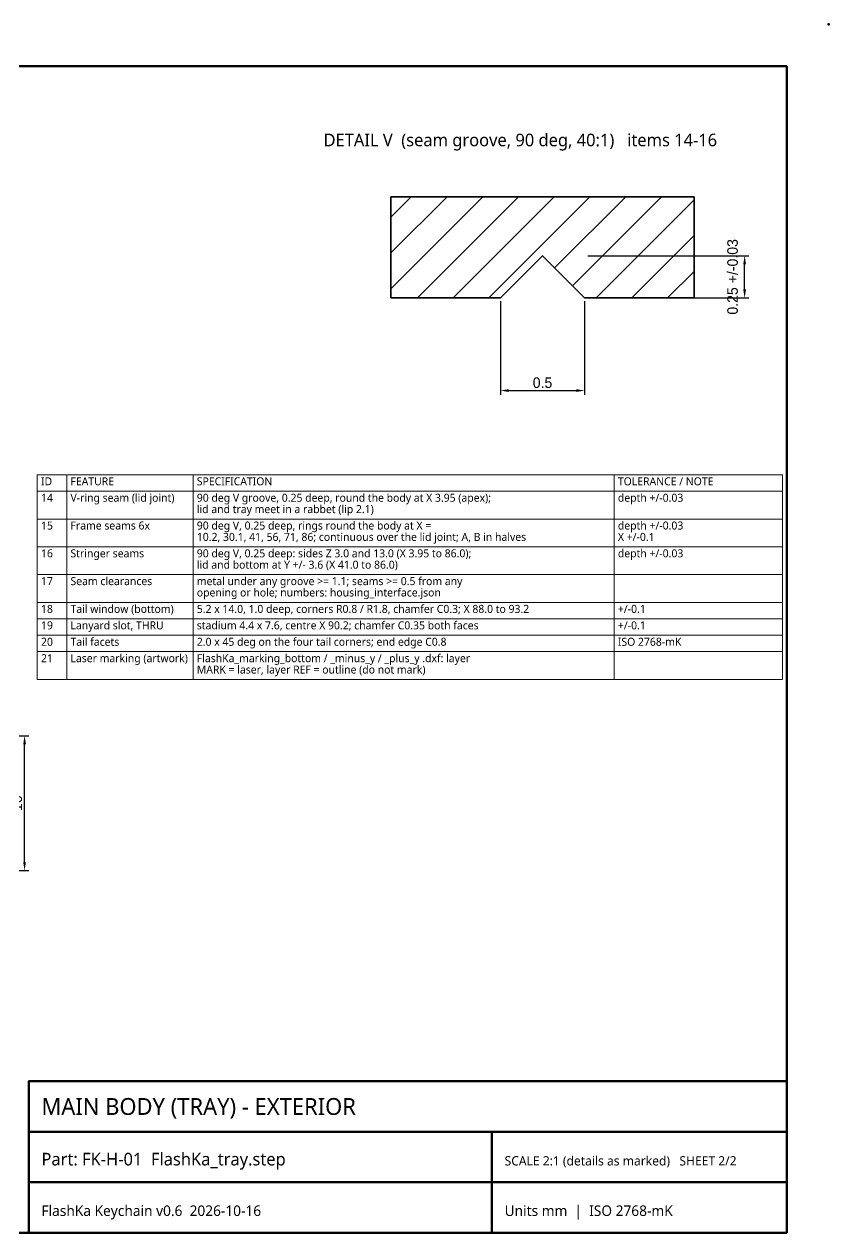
# Model space of a CAD drawing. Header units: millimetres. Extents: x 0 to 420, y 0 to 297.
# Drawn here: x 228.9 to 420, y 10 to 297 of the extents above; entities that cross this region are included whole.
import ezdxf

# ---------------------------------------------------------------- set-up
doc = ezdxf.new("R2010")
doc.units = ezdxf.units.MM
for name, color, linetype, lineweight in [('BORDER', 7, 'Continuous', 50), ('DIM', 5, 'Continuous', 13), ('HATCH', 8, 'Continuous', 9), ('TABLE', 7, 'Continuous', 18), ('TEXT', 7, 'Continuous', 18), ('VISIBLE', 7, 'Continuous', 35)]:
    doc.layers.add(name, color=color, linetype=linetype, lineweight=lineweight)
doc.styles.add('OpenSans', font='OpenSans-Regular.ttf')
doc.dimstyles.new('FK', dxfattribs={"dimtxt": 2.5, "dimasz": 2, "dimexe": 1, "dimexo": 0.8, "dimgap": 0.6, "dimtad": 1, "dimdec": 3, "dimlfac": 0.5, "dimdsep": 46, "dimcen": 2.5, "dimclrd": 5, "dimclre": 5, "dimclrt": 7, "dimazin": 3, "dimtfac": 1, "dimtmove": 0, "dimatfit": 3})
doc.dimstyles.new('FK40', dxfattribs={"dimtxt": 2.5, "dimasz": 2, "dimexe": 1, "dimexo": 0.8, "dimgap": 0.6, "dimtad": 1, "dimdec": 3, "dimlfac": 0.025, "dimdsep": 46, "dimcen": 2.5, "dimclrd": 5, "dimclre": 5, "dimclrt": 7, "dimazin": 3, "dimtfac": 1, "dimtmove": 0, "dimatfit": 3})

msp = doc.modelspace()

# ---------------------------------------------------------------- linework, layer by layer
at = {"layer": 'BORDER'}
for p, q in [((230, 34), (410, 34)), ((340, 10), (340, 34)), ((230, 22), (410, 22))]:
    msp.add_line(p, q, dxfattribs=at)
for points in [[(10, 10), (410, 10), (410, 287), (10, 287)], [(230, 10), (410, 10), (410, 46), (230, 46)]]:
    msp.add_lwpolyline(points, close=True, dxfattribs=at)
msp.add_point((420, 297), dxfattribs=at)
at = {"layer": 'HATCH'}
for p, q in [((316, 234.1838), (337.8162, 256)), ((316, 242.6691), (329.3309, 256)), ((316, 251.1543), (320.8457, 256)), ((322.3015, 232), (346.3015, 256)), ((330.7868, 232), (354.7868, 256)), ((339.2721, 232), (363.2721, 256)), ((354.8787, 239.1213), (371.7574, 256)), ((359.1213, 234.8787), (380.2426, 256)), ((364.7279, 232), (388, 255.2721)), ((373.2132, 232), (388, 246.7868)), ((381.6985, 232), (388, 238.3015))]:
    msp.add_line(p, q, dxfattribs=at)
at = {"layer": 'TABLE'}
for p, q in [((232, 190), (409, 190)), ((232, 190), (232, 141.4)), ((239, 190), (239, 141.4)), ((269, 190), (269, 141.4)), ((369, 190), (369, 141.4)), ((409, 190), (409, 141.4)), ((232, 186.1), (409, 186.1)), ((232, 179.5), (409, 179.5)), ((232, 172.9), (409, 172.9)), ((232, 166.3), (409, 166.3)), ((232, 159.7), (409, 159.7)), ((232, 155.8), (409, 155.8)), ((232, 151.9), (409, 151.9)), ((232, 148), (409, 148)), ((232, 141.4), (409, 141.4))]:
    msp.add_line(p, q, dxfattribs=at)
at = {"layer": 'VISIBLE'}
msp.add_lwpolyline([(316, 232), (342, 232), (352, 242), (362, 232), (388, 232), (388, 256), (316, 256), (316, 232)], dxfattribs=at)

# ---------------------------------------------------------------- texts
at = {"layer": 'TEXT', "style": 'OpenSans'}
for s, height, p in [('DETAIL V  (seam groove, 90 deg, 40:1)   items 14-16', 3, (300, 268)), ('SPECIFICATION', 1.9, (269.9, 187.5)), ('TOLERANCE / NOTE', 1.9, (369.9, 187.5)), ('ID', 1.9, (232.9, 187.5)), ('FEATURE', 1.9, (239.9, 187.5)), ('14', 1.9, (232.9, 183.6)), ('V-ring seam (lid joint)', 1.9, (239.9, 183.6)), ('90 deg V groove, 0.25 deep, round the body at X 3.95 (apex);', 1.9, (269.9, 183.6)), ('depth +/-0.03', 1.9, (369.9, 183.6)), ('lid and tray meet in a rabbet (lip 2.1)', 1.9, (269.9, 180.9)), ('15', 1.9, (232.9, 177)), ('Frame seams 6x', 1.9, (239.9, 177)), ('90 deg V, 0.25 deep, rings round the body at X =', 1.9, (269.9, 177)), ('depth +/-0.03', 1.9, (369.9, 177)), ('10.2, 30.1, 41, 56, 71, 86; continuous over the lid joint; A, B in halves', 1.9, (269.9, 174.3)), ('X +/-0.1', 1.9, (369.9, 174.3)), ('16', 1.9, (232.9, 170.4)), ('Stringer seams', 1.9, (239.9, 170.4)), ('90 deg V, 0.25 deep: sides Z 3.0 and 13.0 (X 3.95 to 86.0);', 1.9, (269.9, 170.4)), ('depth +/-0.03', 1.9, (369.9, 170.4)), ('lid and bottom at Y +/- 3.6 (X 41.0 to 86.0)', 1.9, (269.9, 167.7)), ('17', 1.9, (232.9, 163.8)), ('Seam clearances', 1.9, (239.9, 163.8)), ('metal under any groove >= 1.1; seams >= 0.5 from any', 1.9, (269.9, 163.8)), ('opening or hole; numbers: housing_interface.json', 1.9, (269.9, 161.1)), ('18', 1.9, (232.9, 157.2)), ('Tail window (bottom)', 1.9, (239.9, 157.2)), ('5.2 x 14.0, 1.0 deep, corners R0.8 / R1.8, chamfer C0.3; X 88.0 to 93.2', 1.9, (269.9, 157.2)), ('+/-0.1', 1.9, (369.9, 157.2)), ('19', 1.9, (232.9, 153.3)), ('Lanyard slot, THRU', 1.9, (239.9, 153.3)), ('stadium 4.4 x 7.6, centre X 90.2; chamfer C0.35 both faces', 1.9, (269.9, 153.3)), ('+/-0.1', 1.9, (369.9, 153.3)), ('20', 1.9, (232.9, 149.4)), ('Tail facets', 1.9, (239.9, 149.4)), ('2.0 x 45 deg on the four tail corners; end edge C0.8', 1.9, (269.9, 149.4)), ('ISO 2768-mK', 1.9, (369.9, 149.4)), ('21', 1.9, (232.9, 145.5)), ('Laser marking (artwork)', 1.9, (239.9, 145.5)), ('FlashKa_marking_bottom / _minus_y / _plus_y .dxf: layer', 1.9, (269.9, 145.5)), ('MARK = laser, layer REF = outline (do not mark)', 1.9, (269.9, 142.8)), ('MAIN BODY (TRAY) - EXTERIOR', 4, (233, 38)), ('Part: FK-H-01  FlashKa_tray.step', 3, (233, 26)), ('SCALE 2:1 (details as marked)   SHEET 2/2', 2.2, (343, 26)), ('FlashKa Keychain v0.6  2026-10-16', 2.5, (233, 14)), ('Units mm  |  ISO 2768-mK', 2.5, (343, 14))]:
    msp.add_text(s, height=height, dxfattribs=at).set_placement(p)

# ---------------------------------------------------------------- dimensions: what is measured, and where the dimension line sits
at = {"layer": 'DIM'}
msp.add_linear_dim(base=(400, 232), p1=(362, 232), p2=(362, 242), angle=90, text='<> +/-0.03', dimstyle='FK40', dxfattribs=at).render()
msp.add_linear_dim(base=(342, 210), p1=(342, 232), p2=(362, 232), dimstyle='FK40', dxfattribs=at).render()
msp.add_linear_dim(base=(229, 96), p1=(217, 96), p2=(217, 128), angle=90, dimstyle='FK', dxfattribs=at).render()

doc.saveas('drawing.dxf')
